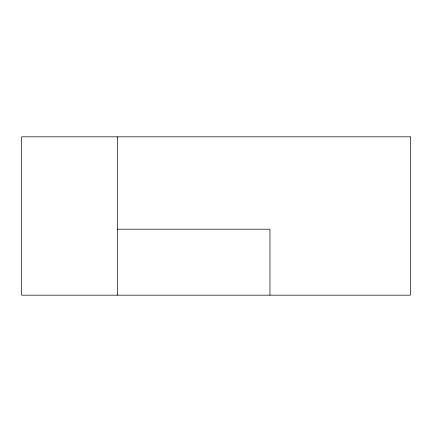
<?xml version="1.0" encoding="UTF-8"?>
<svg xmlns="http://www.w3.org/2000/svg" width="432" height="432" viewBox="0 0 432 432"><rect width="100%" height="100%" fill="white"/><g stroke="black" fill="none" stroke-linecap="round" stroke-linejoin="round"><path stroke-width="0.65" d="M117.385 229.198L269.968 229.198L269.968 295.169M117.385 136.831L117.385 295.169M410.4 136.831L21.6 136.831L21.6 295.169L410.4 295.169L410.4 136.831"/></g></svg>
